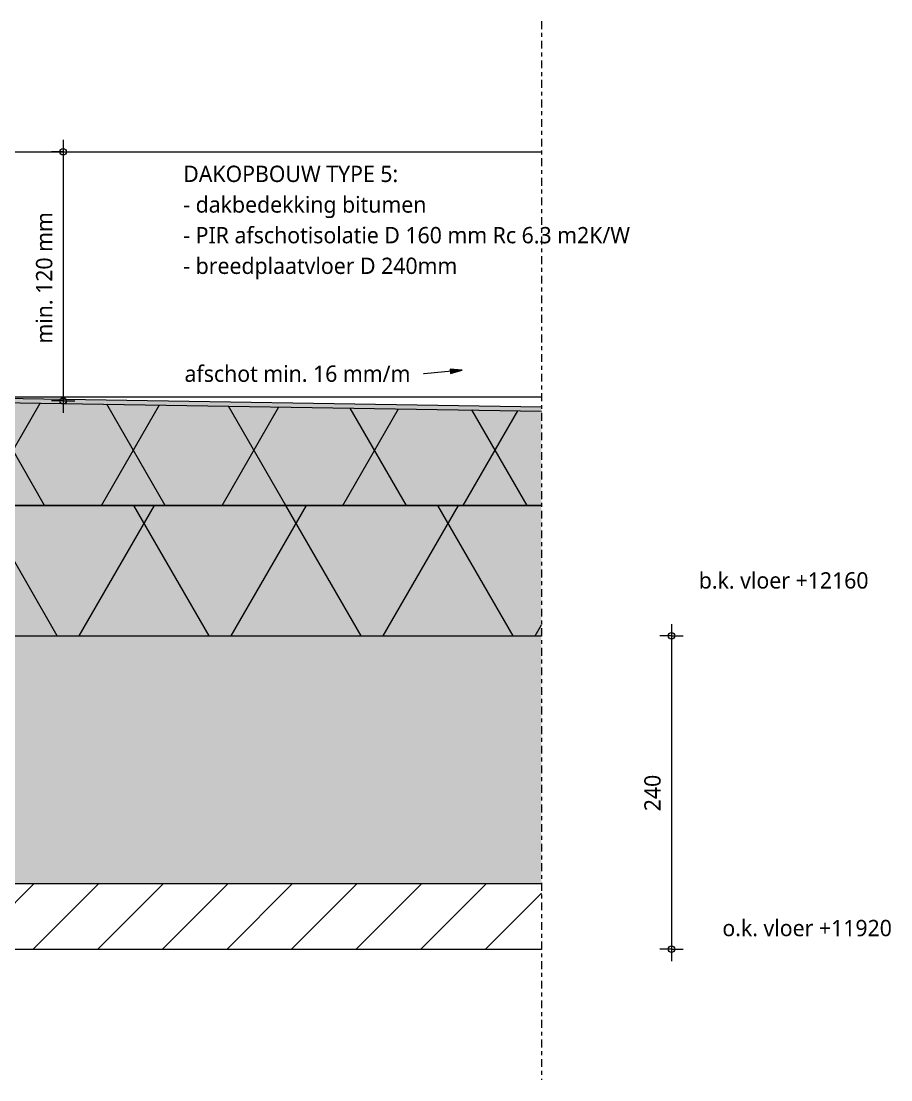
# Model space of a CAD drawing. Header units: millimetres. Extents: x -435 to 27166, y -19117 to 26500.
# Drawn here: x 8228 to 8894, y 5118 to 5929 of the extents above; entities that cross this region are included whole.
import ezdxf

# ---------------------------------------------------------------- set-up
doc = ezdxf.new("R2010")
doc.units = ezdxf.units.MM
doc.linetypes.add('MV_center', pattern=[15, 6, -3, 3, -3])
for name, color, linetype, lineweight in [('A-ANNO-DIMS', 211, 'Continuous', 13), ('A-ANNO-DIMS-5', 211, 'Continuous', 13), ('A-DETL', 90, 'Continuous', 13), ('A-DETL-GENF', 92, 'Continuous', 18), ('G-ANNO-TEXT', 231, 'Continuous', 13)]:
    doc.layers.add(name, color=color, linetype=linetype, lineweight=lineweight)
doc.styles.add('Segoe UI_3', font='segoeui.ttf', dxfattribs={"height": 12.5})
doc.styles.add('Segoe UI_B', font='segoeui.ttf', dxfattribs={"height": 12.5})
doc.dimstyles.new('2_5_mm_4', dxfattribs={"dimscale": 304.8, "dimtxt": 13.092049, "dimasz": 0.016404, "dimexe": 0.029528, "dimexo": 0.0625, "dimgap": 0.014764, "dimtad": 1, "dimdec": 0, "dimzin": 0, "dimdsep": 46, "dimtxsty": 'Segoe UI_3', "dimblk1": 'DOTBLANK', "dimblk2": 'DOTBLANK', "dimsah": 1, "dimcen": 0.09, "dimdle": 0.029528, "dimazin": 0, "dimtfac": 1, "dimtdec": 4, "dimtix": 1, "dimtmove": 0, "dimatfit": 3, "dimfxl": 0.029528, "dimfxlon": 1, "dimtvp": 1, "dimtfill": 1, "dimtolj": 1, "dimtzin": 0, "dimarcsym": 2})

# ---------------------------------------------------------------- blocks, each defined once
blk = doc.blocks.new('42 isolatie - Type 1-V111-Details Appartement')
at = {"layer": 'A-DETL-GENF'}
blk.add_hatch(color=256, dxfattribs=at).paths.add_polyline_path([(0.28, 0.8), (416.08, 0.8), (416.08, 100.8), (0.28, 100.8)])
at = {"layer": 'A-DETL-GENF', "lineweight": 13}
h = blk.add_hatch(dxfattribs=at)
h.set_pattern_fill('FP_86', color=256, style=0, pattern_type=2)
h.set_pattern_definition([(60, (0, 0), (-87.295, 50.4), []), (120, (0, 0), (-87.295, -50.4), [])])
h.paths.add_polyline_path([(0.28, 0.8), (416.08, 0.8), (416.08, 100.8), (0.28, 100.8)])
at = {"layer": 'A-DETL-GENF'}
for p, q in [((416.08, 100.8), (0.28, 100.8)), ((0.28, 100.8), (0.28, 0.8)), ((0.28, 100.8), (0.28, 0.8)), ((0.28, 0.8), (416.08, 0.8)), ((0.28, 0.8), (416.08, 0.8))]:
    blk.add_line(p, q, dxfattribs=at)
blk = doc.blocks.new('42 isolatie - Type 1-V112-Details Appartement')
at = {"layer": 'A-DETL-GENF'}
blk.add_hatch(color=256, dxfattribs=at).paths.add_polyline_path([(0.28, 0.8), (416.08, 0.8), (416.08, 73.04), (0.28, 79.7), (0.28, 72.96)])
at = {"layer": 'A-DETL-GENF', "lineweight": 13}
h = blk.add_hatch(dxfattribs=at)
h.set_pattern_fill('FP_87', color=256, style=0, pattern_type=2)
h.set_pattern_definition([(60, (0, 0), (-69.282, 40), []), (120, (0, 0), (-69.282, -40), [])])
h.paths.add_polyline_path([(0.28, 0.8), (416.08, 0.8), (416.08, 73.04), (0.28, 79.7), (0.28, 72.96)])
at = {"layer": 'A-DETL-GENF'}
for p, q in [((0.28, 79.7), (0.28, 0.8)), ((0.28, 79.7), (0.28, 0.8)), ((0.28, 0.8), (416.08, 0.8)), ((0.28, 0.8), (416.08, 0.8))]:
    blk.add_line(p, q, dxfattribs=at)
blk = doc.blocks.new('NLRS_00_DI_maskeer - Type 1-4234981-Details Appartement')
at = {"layer": 'A-DETL-GENF', "linetype": 'MV_center'}
blk.add_line((710.86, 0), (-100, 0), dxfattribs=at)
blk = doc.blocks.new('DIMBLOCK473-Details Appartement')
at = {"layer": 'A-ANNO-DIMS-5'}
for p, q in [((8260.1, 5837.67), (8260.1, 5628.77)), ((8260.1, 5828.67), (8251.1, 5828.67)), ((8260.1, 5828.67), (8269.1, 5828.67)), ((8260.1, 5637.77), (8251.1, 5637.77)), ((8260.1, 5637.77), (8269.1, 5637.77))]:
    blk.add_line(p, q, dxfattribs=at)
for centre in [(8260.1, 5828.67), (8260.1, 5637.77)]:
    blk.add_circle(centre, 2.5, dxfattribs=at)
at = {"layer": 'A-ANNO-DIMS-5', "color": 0, "insert": (8239.29, 5681.69), "char_height": 12.5, "width": 123.6842, "attachment_point": 1, "rotation": 90, "line_spacing_factor": 1.142579, "style": 'Segoe UI_3', "bg_fill": 3, "box_fill_scale": 1.25, "bg_fill_color": 9, "bg_fill_true_color": 13158600, "bg_fill_transparency": 0}
blk.add_mtext('min. 120 mm', dxfattribs=at)
blk = doc.blocks.new('_DotBlank')
at = {"color": 0, "linetype": 'ByBlock', "lineweight": -2}
blk.add_line((-0.5, 0), (-1, 0), dxfattribs=at)
blk.add_circle((0, 0), 0.5, dxfattribs=at)
blk = doc.blocks.new('DIMBLOCK474-Details Appartement')
at = {"layer": 'A-ANNO-DIMS-5'}
for p, q in [((8726.09, 5466.81), (8726.09, 5208.81)), ((8726.09, 5457.81), (8717.09, 5457.81)), ((8726.09, 5457.81), (8735.09, 5457.81)), ((8726.09, 5217.81), (8717.09, 5217.81)), ((8726.09, 5217.81), (8735.09, 5217.81))]:
    blk.add_line(p, q, dxfattribs=at)
for centre in [(8726.09, 5457.81), (8726.09, 5217.81)]:
    blk.add_circle(centre, 2.5, dxfattribs=at)
at = {"layer": 'A-ANNO-DIMS-5', "color": 0, "insert": (8705.28, 5323.52), "char_height": 12.5, "width": 34.2774, "attachment_point": 1, "rotation": 90, "line_spacing_factor": 1.142579, "style": 'Segoe UI_3', "bg_fill": 3, "box_fill_scale": 1.25, "bg_fill_color": 9, "bg_fill_true_color": 13158600, "bg_fill_transparency": 0}
blk.add_mtext('240', dxfattribs=at)

msp = doc.modelspace()

# ---------------------------------------------------------------- hatches: boundary and pattern name
at = {"layer": 'A-DETL-GENF'}
for color, points in [(7, [(8626.52, 5630.02), (8626.52, 5633.02), (8213.71, 5639.62), (8213.71, 5755.91), (8210.71, 5755.91), (8210.71, 5636.67), (8621.93, 5630.09)]), (9, [(8087.71, 5217.81), (8091.71, 5217.81), (8091.71, 5267.81), (8626.52, 5267.81), (8626.52, 5457.77), (7996.71, 5457.77), (7996.71, 5217.81)])]:
    msp.add_hatch(color=color, dxfattribs=at).paths.add_polyline_path(points)
at = {"layer": 'A-DETL-GENF', "lineweight": 13}
h = msp.add_hatch(dxfattribs=at)
h.set_pattern_fill('FP_78', color=250, style=0, pattern_type=2)
h.set_pattern_definition([(45, (0, 0), (-24.74874, 24.74874), [])])
h.paths.add_polyline_path([(8091.71, 5217.81), (8626.52, 5217.81), (8626.52, 5267.81), (8091.71, 5267.81)])
at = {"layer": 'G-ANNO-TEXT'}
msp.add_hatch(color=7, dxfattribs=at).paths.add_polyline_path([(8565.72, 5661.31), (8556.62, 5662.08), (8556.9, 5658.92)])

# ---------------------------------------------------------------- linework, layer by layer
at = {"layer": 'A-DETL'}
msp.add_line((8213.71, 5828.67), (8626.52, 5828.67), dxfattribs=at)
at = {"layer": 'A-DETL', "lineweight": 18}
for p, q in [((8210.71, 5636.67), (8626.52, 5630.02)), ((8626.52, 5640.73), (8213.71, 5640.73)), ((8626.52, 5633.02), (8213.71, 5639.62)), ((8626.52, 5267.81), (8091.71, 5267.81)), ((8111.71, 5217.81), (8626.52, 5217.81))]:
    msp.add_line(p, q, dxfattribs=at)
at = {"layer": 'G-ANNO-TEXT', "color": 250}
for p, q in [((8565.72, 5661.31), (8536.52, 5658.67)), ((8565.72, 5661.31), (8556.62, 5662.08)), ((8556.62, 5662.08), (8556.9, 5658.92)), ((8556.9, 5658.92), (8565.72, 5661.31)), ((8536.52, 5658.67), (8536.19, 5658.67))]:
    msp.add_line(p, q, dxfattribs=at)

# ---------------------------------------------------------------- block references
at = {"layer": 'A-DETL-GENF', "linetype": 'MV_center', "rotation": 89.99999999999623}
msp.add_blockref('NLRS_00_DI_maskeer - Type 1-4234981-Details Appartement', (8626.52, 5217.81), dxfattribs=at)
at = {"layer": 'A-DETL-GENF'}
for name, p in [('42 isolatie - Type 1-V112-Details Appartement', (8210.44, 5556.97)), ('42 isolatie - Type 1-V111-Details Appartement', (8210.44, 5456.97))]:
    msp.add_blockref(name, p, dxfattribs=at)

# ---------------------------------------------------------------- texts
at = {"layer": 'G-ANNO-TEXT', "color": 7, "char_height": 12.5, "attachment_point": 1}
for s, insert, width, style in [('DAKOPBOUW TYPE 5:', (8352.14, 5817.98), 218.8607, 'Segoe UI_B'), ('- dakbedekking bitumen', (8352.14, 5794.5), 230.4852, 'Segoe UI_3'), ('- PIR afschotisolatie D 160 mm Rc 6.3 m2K/W', (8352.14, 5771.02), 428.502, 'Segoe UI_3'), ('- breedplaatvloer D 240mm', (8352.14, 5747.54), 260.1476, 'Segoe UI_3'), ('afschot min. 16 mm/m', (8353.07, 5664.92), 212.848, 'Segoe UI_3'), ('b.k. vloer +12160', (8747.03, 5506.57), 162.3417, 'Segoe UI_3'), ('o.k. vloer +11920', (8765.08, 5240.32), 162.3417, 'Segoe UI_3')]:
    msp.add_mtext(s, dxfattribs=dict(at, insert=insert, width=width, style=style))

# ---------------------------------------------------------------- dimensions: what is measured, and where the dimension line sits
at = {"layer": 'A-ANNO-DIMS'}
dim = msp.add_linear_dim(base=(8726.09, 5217.81), p1=(8735.09, 5457.81), p2=(8735.09, 5217.81), angle=90, dimstyle='2_5_mm_4', override={"dimpost": '<>', "dimfxl": 240}, dxfattribs=at)
dim.commit()
dim.dimension.update_dxf_attribs({"geometry": 'DIMBLOCK474-Details Appartement', "text_midpoint": (8715.13, 5337.81)})

# ---------------------------------------------------------------- next in the draw order: dimensions: what is measured, and where the dimension line sits
dim = msp.add_linear_dim(base=(8260.1, 5637.77), p1=(8269.1, 5828.67), p2=(8269.1, 5637.77), angle=90, text='min. 120 mm', dimstyle='2_5_mm_4', override={"dimpost": '<>', "dimfxl": 190.896864}, dxfattribs=at)
dim.commit()
dim.dimension.update_dxf_attribs({"geometry": 'DIMBLOCK473-Details Appartement', "text_midpoint": (8248.97, 5733.22)})

doc.saveas('drawing.dxf')
